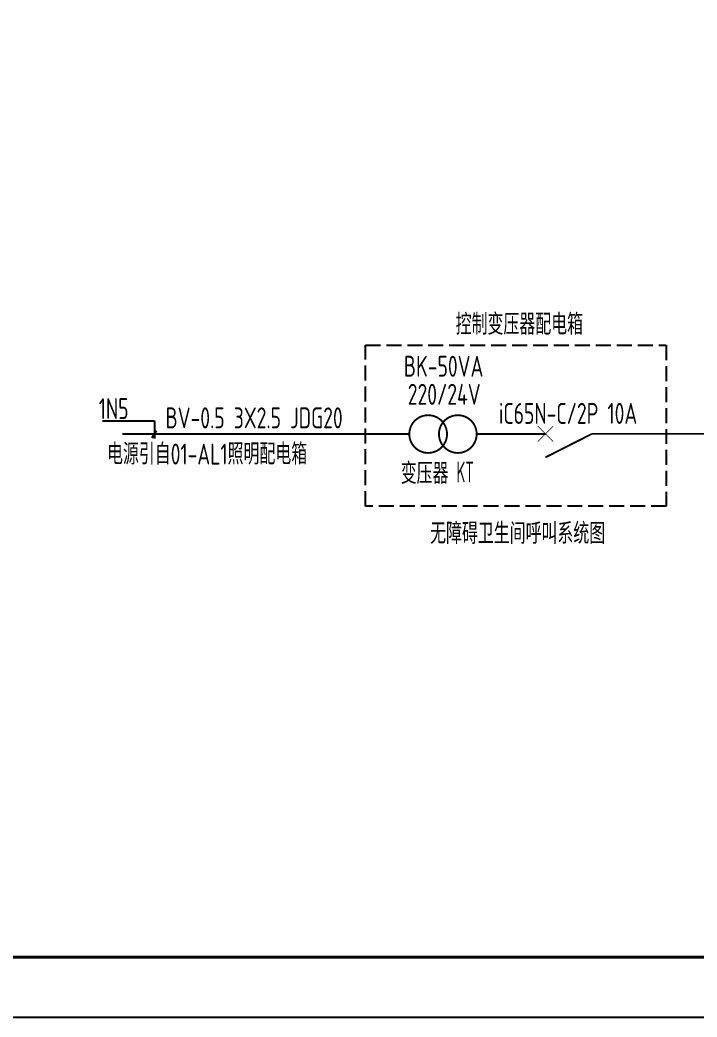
# Model space of a CAD drawing. Extents: x 6250600 to 6678662, y -692028 to -290561.
# Drawn here: x 6358091 to 6369408, y -372379 to -355710 of the extents above; entities that cross this region are included whole.
import ezdxf

# ---------------------------------------------------------------- set-up
doc = ezdxf.new("R2010")
doc.units = 0
doc.header["$LTSCALE"] = 1000
doc.header["$MEASUREMENT"] = 0
doc.linetypes.add('DASH', pattern=[0.35, 0.25, -0.1])
doc.layers.get('0').update_dxf_attribs({"linetype": 'CONTINUOUS'})
for name, color, linetype in [('ELEMENT', 3, 'CONTINUOUS'), ('PUB_TITLE', 4, 'CONTINUOUS'), ('SIG_TEXT', 7, 'CONTINUOUS'), ('TEL_TEXT', 7, 'CONTINUOUS')]:
    doc.layers.add(name, color=color, linetype=linetype)
doc.styles.add('SCEI', font='sceie.shx', dxfattribs={"width": 0.8, "height": 400, "bigfont": 'sceic.shx'})
doc.styles.add('sceic', font='sceie.shx', dxfattribs={"width": 0.8, "bigfont": 'sceic.shx'})
doc.styles.get("Standard").update_dxf_attribs({"font": 'GBENOR', "bigfont": 'GBCBIG'})

# ---------------------------------------------------------------- blocks, each defined once
blk = doc.blocks.new('$element$00000361')
at = {"const_width": 0.0233}
blk.add_lwpolyline([(0, 0), (0, -0.188)], dxfattribs=at)
for points in [[(0, -0.188, 1), (0, -0.655, 1), (0, -0.188, -1)], [(0, -0.555, 1), (0, -1.022, 1), (0, -0.555, -1)]]:
    blk.add_lwpolyline(points, format="xyb", close=True, dxfattribs=at)
at = {"flags": 9}
blk.add_attdef('S', (0, 0), '', height=0.00000667, dxfattribs=at)

msp = doc.modelspace()

# ---------------------------------------------------------------- linework, layer by layer
for p, q in [((6359470.2, -362413.6), (6360338.2, -362413.6)), ((6360338.2, -362413.6), (6360338.2, -362704.4)), ((6360299.6, -362695.7), (6360374.7, -362575.6))]:
    msp.add_line(p, q)
at = {"color": 3}
for points, const_width in [([(6366745.7, -362499.1), (6367004.9, -362758.3)], 10.4), ([(6366745.7, -362758.3), (6367004.9, -362499.1)], 10.4), ([(6364599.4, -362632.8), (6359803.8, -362632.8)], 31.1), ([(6365978.6, -362632.8), (6366879.5, -362632.8)], 31.1), ([(6367652.9, -362628.7), (6366875.3, -363021.8)], 31.1), ([(6367652.9, -362628.7), (6369140.8, -362628.7)], 31.1), ([(6369140.8, -362628.7), (6371941, -362628.7)], 31.1)]:
    msp.add_lwpolyline(points, dxfattribs=dict(at, const_width=const_width))
at = {"layer": 'PUB_TITLE', "linetype": 'Continuous'}
msp.add_lwpolyline([(6331719.6, -372378.7), (6391119.6, -372378.7), (6391119.6, -330378.7), (6331719.6, -330378.7)], close=True, dxfattribs=at)
at = {"layer": 'PUB_TITLE', "const_width": 50}
msp.add_lwpolyline([(6334219.6, -371378.7), (6390119.6, -371378.7), (6390119.6, -331378.7), (6334219.6, -331378.7)], close=True, dxfattribs=at)
at = {"layer": 'SIG_TEXT', "linetype": 'DASH'}
msp.add_lwpolyline([(6363866.9, -361148.7), (6368890.8, -361148.7), (6368890.8, -363838), (6363866.9, -363838)], close=True, dxfattribs=at)

# ---------------------------------------------------------------- block references
at = {"layer": 'ELEMENT', "xscale": 1350, "yscale": 1350, "zscale": 1350, "rotation": 270}
msp.add_blockref('$element$00000361', (6365978.6, -362632.8), dxfattribs=at)

# ---------------------------------------------------------------- texts
at = {"style": 'sceic', "width": 0.6}
msp.add_text('KT', height=350, dxfattribs=at).set_placement((6365387.8, -363443.1))
at = {"layer": 'TEL_TEXT', "style": 'SCEI', "width": 0.8}
for s, p in [('控制变压器配电箱', (6365374, -360972.6)), (' BK-50VA  ', (6364355.6, -361673.9)), (' 220/24V  ', (6364421.4, -362143.5)), ('1N5', (6359408.5, -362382.7)), ('BV-0.5 3X2.5 JDG20 ', (6360524.9, -362536.9)), ('iC65N-C/2P 10A', (6366095.5, -362462.8)), ('电源引自01-AL1照明配电箱', (6359546.6, -363141.9)), ('变压器', (6364455.5, -363465.6)), ('无障碍卫生间呼叫系统图', (6364946.5, -364469.2))]:
    msp.add_text(s, height=350, dxfattribs=at).set_placement(p)

doc.saveas('drawing.dxf')
